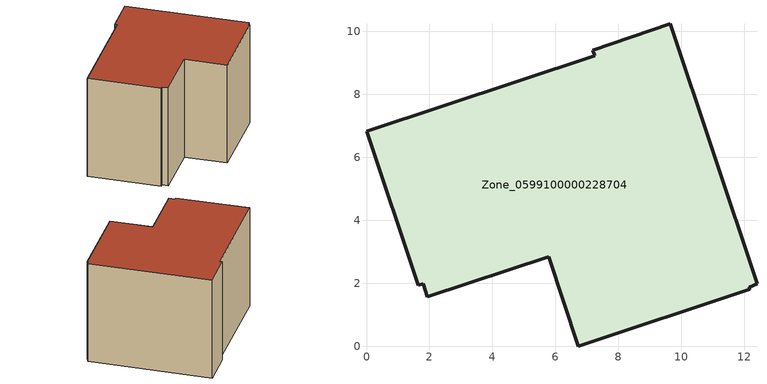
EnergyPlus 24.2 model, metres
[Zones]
Zone_0599100000228704
 floor ground (C_G): 6.73,0 5.79,2.84 1.94,1.56 1.79,1.98 1.64,1.94 0,6.82 7.25,9.22 7.19,9.4 9.64,10.23 12.4,1.99 12.16,1.86 12.18,1.81 z0
 wall outside (C_F): 7.25,9.22 0,6.82 1.64,1.94 1.79,1.98 1.94,1.56 5.79,2.84 6.73,0 12.18,1.81 12.16,1.86 12.4,1.99 9.64,10.23 7.19,9.4 7.25,9.22 z0:7.56
 roof outside (C_R): 0,6.82 1.64,1.94 1.79,1.98 1.94,1.56 5.79,2.84 6.73,0 12.18,1.81 12.16,1.86 12.4,1.99 9.64,10.23 7.19,9.4 7.25,9.22 z7.56
[BUILDING]
Pand.0599100000228704: North Axis=0; Terrain=City; Loads Convergence Tolerance Value=0.04; Temperature Convergence Tolerance Value=0.4; Solar Distribution=FullExterior; Maximum Number of Warmup Days=25; Minimum Number of Warmup Days=1
[Site:Location]
Rotterdam.The.Hague.AP_ZH_NLD Design_Conditions: Latitude=51.96; Longitude=4.45; Time Zone=1; Elevation=-4.5
[SITE:GROUNDTEMPERATURE:BUILDINGSURFACE]
18, 18, 18, 18, 18, 18, 18, 18, 18, 18, 18, 18
[MATERIAL] Thermal Absorptance=0.9; Solar Absorptance=0.7; Visible Absorptance=0.7
Name | Roughness | Thickness | Conductivity | Density | Specific Heat
G.TC.1975-1991 | MediumSmooth | 0.15 | 0.288461 | 540 | 1210
F.TC.1975-1991 | Rough | 0.3 | 0.230769 | 1920 | 840
R.TC.1975-1991 | MediumRough | 0.2 | 0.153846 | 1500 | 1000
[CONSTRUCTION]
C_G: G.TC.1975-1991
C_F: F.TC.1975-1991
C_R: R.TC.1975-1991
[ZONE]
Zone_0599100000228704: Type=1; Multiplier=1; Ceiling Height=Autocalculate; Volume=Autocalculate; Floor Area=autocalculate; Part of Total Floor Area=Yes
[ZONEINFILTRATION:DESIGNFLOWRATE]
Infil_Zone_0599100000228704: Zone or ZoneList or Space or SpaceList=Zone_0599100000228704; Schedule=AlwaysOn; Design Flow Rate Calculation Method=Flow/Area; Flow Rate per Floor Area=0.003; Constant Term Coefficient=1; Temperature Term Coefficient=0; Velocity Term Coefficient=0; Velocity Squared Term Coefficient=0
[HVACTEMPLATE:ZONE:IDEALLOADSAIRSYSTEM]
Zone_0599100000228704: Maximum Heating Supply Air Temperature=50; Minimum Cooling Supply Air Temperature=13; Maximum Heating Supply Air Humidity Ratio=0.0156; Minimum Cooling Supply Air Humidity Ratio=0.0077; Heating Limit=NoLimit; Cooling Limit=NoLimit; Dehumidification Control Type=ConstantSensibleHeatRatio; Cooling Sensible Heat Ratio=0.7; Dehumidification Setpoint=60; Humidification Control Type=None; Humidification Setpoint=30; Outdoor Air Method=None; Outdoor Air Flow Rate per Person=0.00944; Outdoor Air Flow Rate per Zone Floor Area=0; Outdoor Air Flow Rate per Zone=0; Demand Controlled Ventilation Type=None; Outdoor Air Economizer Type=NoEconomizer; Heat Recovery Type=None; Sensible Heat Recovery Effectiveness=0.7; Latent Heat Recovery Effectiveness=0.65
[ZONECONTROL:THERMOSTAT]
ThermostatControl_Zone_0599100000228704: Zone or ZoneList=Zone_0599100000228704; Control Type Schedule=DualSetpointControlType; Control 1=Thermostat_Zone_0599100000228704; Temperature Difference Between Cutout And Setpoint=0
[THERMOSTATSETPOINT:DUALSETPOINT]
Thermostat_Zone_0599100000228704: Heating Setpoint Temperature Schedule=HeatingSetpoint_Zone_0599100000228704; Cooling Setpoint Temperature Schedule=CoolingSetpoint_Zone_0599100000228704
[SCHEDULE:COMPACT]
HeatingSetpoint_Zone_0599100000228704: Through: 12/31, For: AllDays, Until: 24:00, 21
CoolingSetpoint_Zone_0599100000228704: Through: 12/31, For: AllDays, Until: 24:00, 24
DualSetpointControlType: Through: 12/31, For: AllDays, Until: 24:00, 4
AlwaysOn: Through: 12/31, For: AllDays, Until: 24:00, 1
